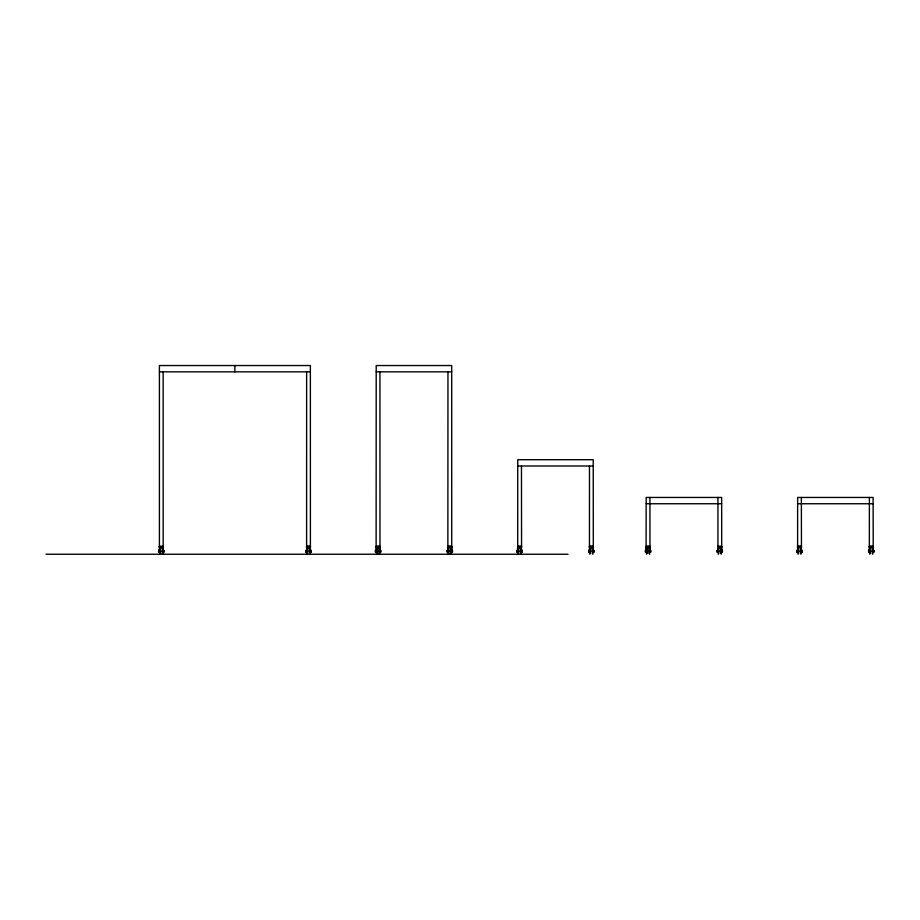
<?xml version="1.0" encoding="UTF-8"?>
<svg xmlns="http://www.w3.org/2000/svg" width="920" height="920" viewBox="0 0 920 920"><rect width="100%" height="100%" fill="white"/><g stroke="black" fill="none" stroke-linecap="round" stroke-linejoin="round"><path stroke-width="1.38" d="M646.265 549.746L646.208 549.987A3.818 2.725 0 0 0 646.231 550.896L645.955 550.976A4.416 3.151 0 0 1 645.92 549.918L646.254 549.125M718.014 549.746L717.945 549.987A3.818 2.725 0 0 0 717.98 550.896L717.692 550.976A4.416 3.151 0 0 1 717.657 549.918L717.991 549.125M379.511 548.688L380.224 549.918A4.416 3.151 0 0 1 380.19 550.976L379.902 550.896A3.818 2.725 0 0 0 379.937 549.987L379.5 549.091M159.953 547.607L162.61 547.607M307.176 547.607L309.833 547.607M376.751 547.607L379.419 547.607M448.5 547.607L451.156 547.607M518.27 547.607L520.938 547.607M590.03 547.572L592.675 547.607M646.726 547.607L649.394 547.607M798.181 547.572L800.837 547.607M869.918 547.607L872.574 547.607M376.671 549.091L376.234 549.987A3.818 2.725 0 0 0 376.257 550.896L375.981 550.976A4.416 3.151 0 0 1 375.947 549.918L376.659 548.688M448.419 549.091L447.971 549.987A3.818 2.725 0 0 0 448.005 550.896L447.718 550.976A4.416 3.151 0 0 1 447.683 549.918L448.397 548.688M798.088 549.091L797.651 549.987A3.818 2.725 0 0 0 797.674 550.896L797.398 550.976A4.416 3.151 0 0 1 797.364 549.918L798.077 548.688M869.837 549.091L869.388 549.987A3.818 2.725 0 0 0 869.423 550.896L869.135 550.976A4.416 3.151 0 0 1 869.101 549.918L869.814 548.688M518.374 548.918L517.753 549.987A3.818 2.725 0 0 0 517.776 550.896L517.845 551.091M590.111 548.918L589.49 549.987A3.818 2.725 0 0 0 589.524 550.896L589.594 551.091M518.409 548.515L517.466 549.918A4.416 3.151 0 0 0 517.5 550.976L517.569 551.195M590.145 548.515L589.202 549.918A4.416 3.151 0 0 0 589.237 550.976L589.628 551.115M160.448 548.642L159.424 549.987A3.818 2.725 0 0 0 159.459 550.896L159.171 550.976A4.416 3.151 0 0 1 159.137 549.918L160.563 548.274M307.671 548.642L306.647 549.987A3.818 2.725 0 0 0 306.682 550.896L306.394 550.976A4.416 3.151 0 0 1 306.36 549.918L307.786 548.274M589.72 547.572L589.329 552.448M797.87 547.572L797.479 552.448M306.877 547.572L306.486 552.448M376.452 547.572L376.061 552.448M448.201 547.572L447.81 552.448M646.426 547.572L646.035 552.448M718.175 547.572L717.784 552.448M159.655 547.572L159.263 552.448M869.619 547.572L869.227 552.448M159.413 371.829L310.373 371.829M376.211 371.829L451.697 371.829M517.741 466.003L593.216 466.003M646.185 503.746L721.671 503.746M797.64 503.746L873.114 503.746M159.413 546.204L163.15 546.204M306.636 546.204L310.373 546.204M376.211 546.204L379.948 546.204M447.959 546.204L451.697 546.204M517.741 546.204L521.467 546.204M589.478 546.204L593.216 546.204M646.185 546.204L649.922 546.204M717.933 546.204L721.671 546.204M797.64 546.204L801.366 546.204M869.377 546.204L873.114 546.204M159.39 546.894L163.173 546.491M306.613 546.491L310.397 546.491M376.188 546.491L379.983 546.491M447.936 546.491L451.72 546.491M517.707 546.491L521.502 546.491M589.456 546.491L593.239 546.491M646.162 546.491L649.957 546.491M721.763 546.894L717.841 546.894L721.694 546.491M797.606 546.491L801.4 546.491M869.354 546.491L873.137 546.491M159.321 546.894L163.242 546.894M306.544 546.894L310.466 546.894M380.041 546.894L376.119 546.894L376.211 365.539L451.697 365.539L451.72 546.894M451.789 546.894L447.867 546.894L447.959 371.829M589.386 546.894L593.308 546.894L593.216 459.712L517.741 459.712L517.707 546.894L521.559 546.894L521.467 466.003M650.014 546.894L646.093 546.894L646.185 497.455L721.671 497.455L721.694 546.894M797.548 546.894L801.458 546.894L801.366 497.455M869.285 546.894L873.206 546.894L873.114 497.455L797.64 497.455L797.606 546.894M159.102 547.112L163.461 547.112M306.325 547.112L310.672 547.112M375.912 547.112L380.259 547.112M447.649 547.112L452.007 547.112M517.431 547.112L521.778 547.112M589.179 547.112L593.526 547.112M645.886 547.112L650.233 547.112M717.623 547.112L721.981 547.112M797.329 547.112L801.676 547.112M869.067 547.112L873.425 547.112M159.792 547.377L162.771 547.377M307.004 547.377L309.994 547.377M376.591 547.377L379.58 547.377M448.339 547.377L451.317 547.377M518.109 547.377L521.099 547.377M589.858 547.377L592.836 547.377M646.564 547.377L649.554 547.377M718.313 547.377L721.292 547.377M798.008 547.377L800.998 547.377M869.756 547.377L872.735 547.377M159.413 547.572L163.15 547.572M306.636 547.572L310.373 547.572M376.211 547.572L379.948 547.572M447.959 547.572L451.697 547.572L451.846 552.448M517.741 547.572L521.479 547.572M589.478 547.572L593.216 547.572M646.185 547.572L649.922 547.572L650.083 552.448M717.933 547.572L721.671 547.572L721.82 552.448M797.64 547.572L801.366 547.572M869.377 547.572L873.114 547.572M718.175 547.871L721.119 547.572M158.689 550.516L159.263 550.516M163.3 550.516L163.875 550.516M305.9 550.516L306.486 550.516M310.523 550.516L311.098 550.516M375.486 550.516L376.061 550.516M380.109 550.516L380.684 550.516M447.235 550.516L447.81 550.516M451.846 550.516L452.421 550.516M517.005 550.516L517.58 550.516M521.628 550.516L522.203 550.516M588.754 550.516L589.329 550.516M593.365 550.516L593.952 550.516M645.46 550.516L646.035 550.516M650.083 550.516L650.658 550.516M717.209 550.516L717.784 550.516M721.82 550.516L722.395 550.516M796.904 550.516L797.479 550.516M801.527 550.516L802.102 550.516M868.652 550.516L869.227 550.516M873.264 550.516L873.839 550.516M158.689 550.919L159.263 550.919M163.3 550.919L163.875 550.919M305.9 550.919L306.486 550.919M310.523 550.919L311.098 550.919M375.486 550.919L376.061 550.919M380.109 550.919L380.684 550.919M447.235 550.919L447.81 550.919M451.846 550.919L452.421 550.919M517.005 550.919L517.58 550.919M521.628 550.919L522.203 550.919M588.754 550.919L589.329 550.919M593.365 550.919L593.952 550.919M645.46 550.919L646.035 550.919M650.083 550.919L650.658 550.919M717.209 550.919L717.784 550.919M721.82 550.919L722.395 550.919M796.904 550.919L797.479 550.919M801.527 550.919L802.102 550.919M868.652 550.919L869.227 550.919M873.264 550.919L873.839 550.919M163.001 551.115L163.392 550.976A4.416 3.151 0 0 0 163.427 549.918L163.346 549.642M310.224 551.115L310.615 550.976A4.416 3.151 0 0 0 310.649 549.918L310.454 549.378M649.784 551.115L650.164 550.976A4.416 3.151 0 0 0 650.198 549.918L650.014 549.378M721.521 551.115L721.912 550.976A4.416 3.151 0 0 0 721.947 549.918L721.751 549.378M159.263 551.31L163.3 551.31M306.486 551.31L310.523 551.31M376.061 551.31L380.109 551.31M447.81 551.31L451.846 551.31M517.58 551.31L521.628 551.31M589.329 551.31L593.365 551.31M646.035 551.31L650.083 551.31M717.784 551.31L721.82 551.31M797.479 551.31L801.527 551.31M869.227 551.31L873.264 551.31M158.689 551.712L159.263 551.712M163.3 551.712L163.875 551.712M305.9 551.712L306.486 551.712M310.523 551.712L311.098 551.712M375.486 551.712L376.061 551.712M380.109 551.712L380.684 551.712M447.235 551.712L447.81 551.712M451.846 551.712L452.421 551.712M517.005 551.712L517.58 551.712M521.628 551.712L522.203 551.712M588.754 551.712L589.329 551.712M593.365 551.712L593.952 551.712M645.46 551.712L646.035 551.712M650.083 551.712L650.658 551.712M717.209 551.712L717.784 551.712M721.82 551.712L722.395 551.712M796.904 551.712L797.479 551.712M801.527 551.712L802.102 551.712M868.652 551.712L869.227 551.712M873.264 551.712L873.839 551.712M158.689 552.103L159.551 552.126M163.001 552.126L163.875 552.103M305.9 552.103L306.774 552.126M310.224 552.126L311.098 552.103M375.486 552.103L376.36 552.126M379.81 552.126L380.684 552.103M447.235 552.103L448.097 552.126M451.547 552.126L452.421 552.103M517.005 552.103L517.879 552.126M521.329 552.126L522.203 552.103M588.754 552.103L589.628 552.126M593.078 552.126L593.952 552.103M645.46 552.103L646.334 552.126M649.784 552.126L650.658 552.103M717.209 552.103L718.071 552.126M721.521 552.126L722.395 552.103M796.904 552.103L797.778 552.126M801.228 552.126L802.102 552.103M868.652 552.103L869.526 552.126M872.976 552.126L873.839 552.103M46 554.242L568.054 554.242M872.873 547.572L873.264 552.448M801.136 547.572L801.527 552.448M592.974 547.572L593.365 552.448M521.237 547.572L521.628 552.448M379.707 547.572L380.109 552.448M310.132 547.572L310.523 552.448M162.909 547.572L163.3 552.448M592.066 548.274L593.492 549.918A4.416 3.151 0 0 1 593.457 550.976L593.17 550.896A3.818 2.725 0 0 0 593.205 549.987L591.974 548.561M520.329 548.274L521.743 549.918A4.416 3.151 0 0 1 521.709 550.976L521.433 550.896A3.818 2.725 0 0 0 521.456 549.987L520.226 548.561M872.678 548.688L873.39 549.918A4.416 3.151 0 0 1 873.356 550.976L873.068 550.896A3.818 2.725 0 0 0 873.103 549.987L872.654 549.091M800.929 548.688L801.642 549.918A4.416 3.151 0 0 1 801.607 550.976L801.331 550.896A3.818 2.725 0 0 0 801.355 549.987L800.918 549.091M451.26 548.688L451.973 549.918A4.416 3.151 0 0 1 451.938 550.976L451.651 550.896A3.818 2.725 0 0 0 451.685 549.987L451.237 549.091M873.908 550.689L873.908 551.931M873.011 547.975L872.976 552.448M872.873 549.93L872.873 552.69M872.723 548.4L872.723 554.219M872.229 549.148L872.229 553.483M870.262 549.148L870.262 553.483M869.768 548.4L869.768 554.219M869.619 549.93L869.619 552.69M869.377 497.455L869.354 546.894M869.526 547.975L869.526 552.448M868.583 550.689L868.583 551.931M802.159 550.689L802.159 551.931M801.262 547.975L801.136 552.69M800.975 548.4L800.975 554.219M800.492 549.148L800.492 553.483M798.514 549.148L798.514 553.483M798.031 548.4L798.031 554.219M797.744 547.975L797.778 552.448M796.846 550.689L796.846 551.931M722.464 550.689L722.464 551.931M721.521 547.975L721.429 552.69M721.28 548.4L721.28 554.219M720.785 549.148L720.785 553.483M718.819 549.148L718.819 553.483M718.324 548.4L718.324 554.219M718.175 549.93L718.175 552.69M717.933 497.455L717.933 546.491M718.037 547.975L718.071 552.448M717.14 550.689L717.14 551.931M650.716 550.689L650.716 551.931M649.922 497.455L649.957 546.894M649.784 547.975L649.692 552.69M649.531 548.4L649.531 554.219M649.037 549.148L649.037 553.483M647.07 549.148L647.07 553.483M646.587 548.4L646.587 554.219M646.3 547.975L646.334 552.448M645.403 550.689L645.403 551.931M594.009 550.689L594.009 551.931M593.112 547.975L592.974 552.69M592.825 548.4L592.825 554.219M592.331 549.148L592.331 553.483M590.364 549.148L590.364 553.483M589.869 548.4L589.869 554.219M589.594 547.975L589.628 552.448M589.478 466.003L589.456 546.894M588.685 550.689L588.685 551.931M522.261 550.689L522.261 551.931M521.364 547.975L521.329 552.448M521.077 548.4L521.077 554.219M520.593 549.148L520.593 553.483M518.627 549.148L518.627 553.483M518.132 548.4L518.132 554.219M517.879 547.975L517.971 552.69M517.569 547.975L517.58 552.448M516.948 550.689L516.948 551.931M452.49 550.689L452.49 551.931M451.582 547.975L451.547 552.448M451.455 549.93L451.455 552.69M451.306 548.4L451.306 554.219M450.811 549.148L450.811 553.483M448.845 549.148L448.845 553.483M448.35 548.4L448.35 554.219M448.097 547.975L448.201 552.69M447.166 550.689L447.166 551.931M380.742 550.689L380.742 551.931M379.948 371.829L379.983 546.894M379.845 551.091L379.845 547.975L379.718 552.69M379.558 548.4L379.558 554.219M379.063 549.148L379.063 553.483M377.096 549.148L377.096 553.483M376.613 548.4L376.613 554.219M376.452 549.93L376.452 552.69M376.36 547.975L376.36 552.448M375.429 550.689L375.429 551.931M311.167 550.689L311.167 551.931M310.397 546.894L310.373 365.539L159.413 365.539L159.413 546.491M310.224 547.975L310.132 552.69M309.971 548.4L309.971 554.219M309.488 549.148L309.488 553.483M307.522 549.148L307.522 553.483M307.027 548.4L307.027 554.219M306.866 549.93L306.866 552.69M306.636 371.829L306.613 546.894M306.774 547.975L306.774 552.448M305.842 550.689L305.842 551.931M234.887 365.539L234.887 371.829M163.944 550.689L163.944 551.931M163.15 371.829L163.173 546.894M163.001 547.975L162.909 552.69M162.76 548.4L162.76 554.219M162.265 549.148L162.265 553.483M160.298 549.148L160.298 553.483M159.804 548.4L159.804 554.219M159.655 549.93L159.655 552.69M159.551 547.975L159.551 552.448M158.619 550.689L158.619 551.931"/></g></svg>
